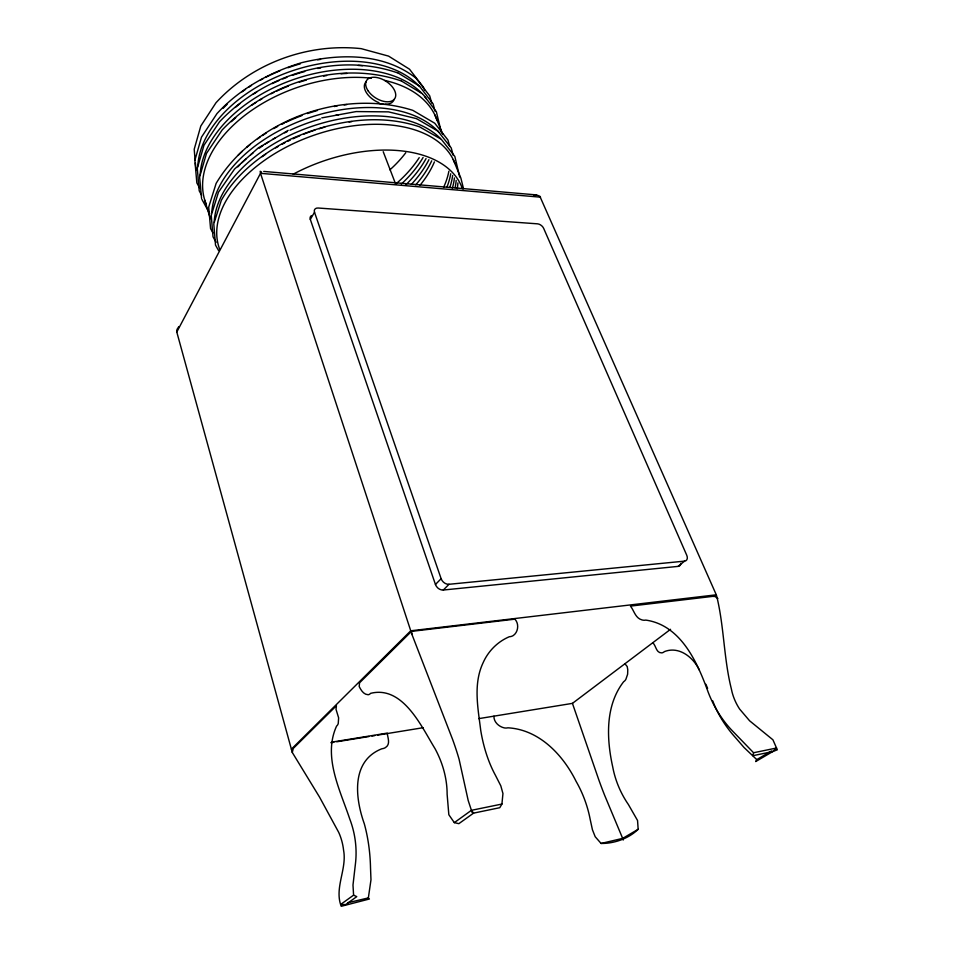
<?xml version="1.0" encoding="UTF-8"?>
<svg xmlns="http://www.w3.org/2000/svg" width="954" height="954" viewBox="0 0 954 954"><rect width="100%" height="100%" fill="white"/><g stroke="black" fill="none" stroke-linecap="round" stroke-linejoin="round"><path stroke-width="1.43" d="M624.942 663.745L627.195 666.536L627.768 669.72L627.625 674.239L625.86 679.379A10.172 5.903 -88.5 0 1 623.654 681.705C605.027 705.733 606.517 738.968 612.754 767.076A72.17 52.255 64.3 0 0 628.4 804.532L637.546 820.488L638.166 829.288L622.712 838.363L623.32 839.973L604.681 795.397A49.954 5.187 68.3 0 1 598.85 779.943L572.436 703.372L478.753 718.636M459.685 177.015L454.843 156.456L441.392 139.427M501.923 804.055L502.949 793.549L500.826 785.881L495.448 775.304A96.795 52.709 86.3 0 1 480.721 730.323C477.99 708.059 473.041 683.97 483.129 662.696C488.233 651.117 497.654 641.66 509.341 636.723A12.366 9.802 63.9 0 0 513.383 635.459C518.404 631.918 519.191 623.499 514.862 619.17L411.484 631.381L359.551 682.802L359.181 686.51C360.958 690.076 363.629 694.631 368.113 694.727A12.187 6.416 71.6 0 0 370.557 693.355C403.113 685.115 421.835 727.401 434.988 748.58A93.981 78.049 45.3 0 1 447.128 794.324L448.833 814.728L454.319 822.634L458.838 823.672L473.589 813.118L499.777 807.704L501.923 804.055L471.419 810.316L454.319 822.634M441.475 132.809L436.348 111.701L422.765 94.064M178.803 326.65L177.003 329.428L176.788 332.028L292.282 752.456L319.602 797.21L338.753 832.46A58.456 51.444 -75.5 0 1 343.595 850.312C347.113 869.261 334.079 888.055 341.234 906.3L369.436 898.99L368.351 897.917L370.975 879.826L370.51 867.687A78.777 32.519 86 0 0 364.285 823.719C355.15 798.116 350.75 760.982 381.898 748.747A10.566 8.3 36.6 0 0 385.523 747.519C390.758 744.227 387.718 737.788 387.229 733.113L331.455 742.188M717.885 598.48L714.486 596.167L630.451 606.112C634.136 610.632 635.269 618.073 641.875 619.873A11.615 8.526 64 0 0 645.763 620.088C681.168 625.18 697.589 662.899 708.273 692.425A86.444 61.843 67.8 0 0 732.04 730.49L753.565 752.742L752.909 755.687L772.68 751.597L777.319 749.808L772.919 739.803L749.606 720.795L739.6 709.037A58.623 55.606 21.8 0 1 732.076 692.139L731.265 688.538C723.657 657.938 724.122 625.752 716.502 595.356M292.282 752.456L293.295 748.401L336.428 705.698L336.023 709.335L338.634 717.873L338.241 723.514A11.687 5.867 71.5 0 1 336.607 726.03C322.619 756.474 340.125 790.067 349.701 818.842A85.562 76.499 74.8 0 1 355.425 863.919L352.992 885.038L353.588 895.15L340.709 904.416L345.646 904.595L356.772 896.641L353.588 895.15M176.788 332.028L260.514 173.33L260.192 171.291L261.623 172.054M771.595 750.917L756.772 759.622L755.699 761.554L772.68 751.597L776.532 748.019L753.565 752.742M310.312 219.396L314.51 212.253A6.034 3.947 32.1 0 1 318.207 208.02L537.519 223.832A5.402 3.256 38.4 0 1 543.649 228.328L686.761 555.276A6.237 4.126 49.1 0 1 684.578 561.131L678.067 566.39L443.3 590.025A6.857 5.271 45.5 0 1 435.453 584.48L310.312 219.396A5.998 3.947 32.1 0 1 311.588 215.592M638.166 829.288C628.603 838.638 614.221 843.598 601.08 843.455L595.189 836.718L592.434 829.765L590.156 819.247A71.168 40.521 70.7 0 0 576.097 781.362C563.003 754.841 539.117 729.536 507.874 727.807A10.065 7.31 39.9 0 1 504.177 727.866C498.847 726.662 493.671 721.963 493.933 716.168M435.453 584.48L441.13 578.696L314.51 212.253M443.3 590.025L449.024 584.289L684.578 561.131M291.387 749.176L410.757 630.797L716.287 594.807L539.809 196.19L536.458 194.902L263.721 171.422M572.436 703.372L670.579 629.306M713.914 596.596L716.287 594.807M288.168 130.364L258.284 147.942L234.565 169.049L218.454 192.219L211.239 215.413L213.028 236.807L216.105 242.34M601.08 843.455L622.712 838.363M347.626 902.794L368.351 897.917M321.76 117.879L356.176 111.57L388.505 111.868L416.135 118.546M330.907 742.737L333.828 742.26M336.762 741.783L368.959 736.536M371.893 736.059L374.815 735.582M377.748 735.105L423.123 727.711M533.739 195.093L536.458 194.902M431.709 103.056L429.705 95.853L415.968 78.156C383.77 52.804 339.755 53.436 301.726 62.666C269.672 72.289 239.692 88.794 216.94 113.645L201.485 137.161L194.866 160.355L196.846 182.906L199.756 188.284M540.501 197.168L260.514 173.33L411.961 634.482L452.578 739.362A68.771 13.893 69 0 1 459.077 759.205L468.199 800.513L472.135 812.462L473.589 813.118L471.419 810.316M400.918 80.828C338.61 59.649 266.667 83.26 222.139 129.994L206.493 153.415L199.613 176.967L201.556 198.277M397.723 72.909C335.665 51.468 263.769 74.996 219.539 121.79L203.977 145.258L197.287 168.381L199.219 190.836L201.604 195.236M440.975 139.081L419.462 126.787C377.116 112.655 331.074 121.349 291.137 138.926C263.149 153.165 237.033 172.507 221.34 200.292L213.779 223.82L215.521 245.106L218.597 250.616M416.588 118.678L437.636 130.96M401.36 80.959L422.36 93.742M398.164 73.029L419.152 85.92M756.772 759.622L743.965 747.423L735.975 738.193A79.599 50.025 48.3 0 1 712.71 700.844M652.774 642.746C656.149 645.584 655.97 653.037 661.718 652.882A10.53 6.392 -87.9 0 0 664.401 651.618C678.998 645.87 693.284 657.246 699.27 669.97M438.053 131.294L451.23 147.953L453.245 155.419M419.557 86.242L433.152 103.974L434.976 111.177M212.933 232.871L210.56 228.566L208.711 207.078L216.129 183.395C254.062 119.787 342.677 88.126 412.832 110.354L434.738 123.221L447.939 139.988L449.632 146.081M201.866 199.314L209.713 213.565M705.865 684.268L707.618 688.335M424.649 90.201L423.314 87.064L409.504 69.189L388.588 56.119L361.22 48.654C307.88 42.906 252.369 63.143 215.998 102.746L200.793 126.035L194.211 149.253L195.093 160.177M434.774 114.754L442.847 134.371M453.245 159.592L460.901 178.171L463.549 188.832M383.222 151.698L395.457 183.573M204.752 200.125L210.333 218.669M411.484 631.381L411.961 634.482M195.367 163.003L196.023 170.062M394.05 99.443A16.707 9.826 32.9 0 1 385.392 104.141M379 102.71A16.707 9.826 32.9 0 1 365.954 81.984M293.224 174.177A123.734 72.075 -19.6 0 1 462.392 188.785M419.223 157.648A121.838 78.419 -19.6 0 1 395.624 184.182M223.033 108.398A121.838 78.419 -19.6 0 1 227.135 104.308M242.042 91.858A121.838 78.419 -19.6 0 1 245.488 89.39M249.054 86.993A121.838 78.419 -19.6 0 1 251.486 85.419M260.323 80.196A121.838 78.419 -19.6 0 1 262.922 78.788M265.546 77.417A121.838 78.419 -19.6 0 1 269.505 75.449M270.781 74.841A121.838 78.419 -19.6 0 1 279.951 70.811M288.06 67.722A121.838 78.419 -19.6 0 1 300.379 63.811M317.67 59.852A121.838 78.419 -19.6 0 1 320.58 59.363M423.087 157.482A122.04 78.216 -19.6 0 1 401.324 184.05M197.8 166.056A122.04 78.216 -19.6 0 1 288.967 71.967A122.04 78.216 -19.6 0 1 419.557 86.516M426.044 158.591A122.243 78.013 -19.6 0 1 405.82 184.826M235.304 107.468A122.243 78.013 -19.6 0 1 239.979 103.616M253.001 94.351A122.243 78.013 -19.6 0 1 256.721 92.037M272.319 83.594A122.243 78.013 -19.6 0 1 278.818 80.625M282.813 78.944A122.243 78.013 -19.6 0 1 286.856 77.357M292.318 75.366A122.243 78.013 -19.6 0 1 304.696 71.538M317.742 68.485A122.243 78.013 -19.6 0 1 320.663 67.937M358.334 65.444A122.243 78.013 -19.6 0 1 362.532 65.731M428.918 159.688A122.446 77.823 -19.6 0 1 411.365 184.337M200.161 175.524A122.446 77.823 -19.6 0 1 289.813 80.875A122.446 77.823 -19.6 0 1 421.728 93.206M424.673 96.449A122.446 77.823 -19.6 0 1 426.462 98.703M431.709 160.797A122.649 77.608 -19.6 0 1 415.765 184.814M231.369 121.671A122.649 77.608 -19.6 0 1 235.721 117.64M252.142 104.952A122.649 77.608 -19.6 0 1 255.767 102.567M259.5 100.242A122.649 77.608 -19.6 0 1 262.04 98.739M271.174 93.766A122.649 77.608 -19.6 0 1 273.834 92.443M276.457 91.19A122.649 77.608 -19.6 0 1 288.394 86.063M299.365 82.163A122.649 77.608 -19.6 0 1 306.27 80.088M323.668 76.07A122.649 77.608 -19.6 0 1 326.602 75.569M341.019 73.804A122.649 77.608 -19.6 0 1 346.934 73.434M434.404 161.918A122.851 77.405 -19.6 0 1 420.022 185.255M206.195 204.204A122.851 77.405 -19.6 0 1 245.631 114.742A122.851 77.405 -19.6 0 1 371.356 78.204M384.617 80.398A122.851 77.405 -19.6 0 1 437.015 120.109M448.869 171.231A124.163 76.07 -19.6 0 1 443.574 187.413M238.106 155.299A124.163 76.07 -19.6 0 1 242.328 151.233M246.824 147.25A124.163 76.07 -19.6 0 1 250.353 144.34M257.64 138.843A124.163 76.07 -19.6 0 1 259.977 137.197M262.386 135.575A124.163 76.07 -19.6 0 1 266.071 133.19M273.75 128.611A124.163 76.07 -19.6 0 1 277.697 126.441M281.716 124.366A124.163 76.07 -19.6 0 1 284.411 123.03M285.759 122.386A124.163 76.07 -19.6 0 1 301.941 115.553M307.51 113.574A124.163 76.07 -19.6 0 1 317.288 110.533M334.222 106.526A124.163 76.07 -19.6 0 1 337.06 106.013M344.12 104.916A124.163 76.07 -19.6 0 1 346.922 104.57M380.097 103.938A124.163 76.07 -19.6 0 1 384.176 104.368M450.717 173.735A124.378 75.843 -19.6 0 1 446.83 187.354M211.776 212.468A124.378 75.843 -19.6 0 1 306.58 118.642A124.378 75.843 -19.6 0 1 438.876 132.236M452.637 175.464A124.58 75.628 -19.6 0 1 449.847 187.342M237.844 166.855A124.58 75.628 -19.6 0 1 239.812 164.803M241.863 162.764A124.58 75.628 -19.6 0 1 246.18 158.722M250.759 154.763A124.58 75.628 -19.6 0 1 253.144 152.831M259.297 148.156A124.58 75.628 -19.6 0 1 262.815 145.688M265.224 144.066A124.58 75.628 -19.6 0 1 268.933 141.681M272.737 139.356A124.58 75.628 -19.6 0 1 275.324 137.841M284.638 132.856A124.58 75.628 -19.6 0 1 287.345 131.521M290.016 130.245A124.58 75.628 -19.6 0 1 320.353 118.976M335.915 115.219A124.58 75.628 -19.6 0 1 338.765 114.671M454.414 177.921A124.795 75.402 -19.6 0 1 452.351 188.296M214.221 222.318A124.795 75.402 -19.6 0 1 306.604 128.218A124.795 75.402 -19.6 0 1 440.426 138.449M457.896 182.906A125.224 74.949 -19.6 0 1 457.252 188.761M219.611 249.101A125.224 74.949 -19.6 0 1 310.789 136.35A125.224 74.949 -19.6 0 1 454.939 163.456M456.167 180.401A125.01 75.175 -19.6 0 1 455.082 187.771M262.135 156.718A125.01 75.175 -19.6 0 1 265.665 154.238M275.634 147.906A125.01 75.175 -19.6 0 1 278.234 146.403M282.205 144.197A125.01 75.175 -19.6 0 1 284.876 142.778M287.583 141.395A125.01 75.175 -19.6 0 1 290.302 140.059M292.985 138.795A125.01 75.175 -19.6 0 1 299.687 135.826M303.801 134.144A125.01 75.175 -19.6 0 1 314.975 130.078M319.208 128.73A125.01 75.175 -19.6 0 1 324.837 127.085M349.021 121.969A125.01 75.175 -19.6 0 1 351.847 121.575M405.76 152.747A116.066 75.64 -19.6 0 1 389.924 169.824M449.024 584.289A6.905 5.271 45.4 0 1 441.13 578.696M680.596 564.482A6.201 4.126 49.2 0 1 678.067 566.39M680.834 563.301A6.201 4.126 49.2 0 1 680.751 563.909M368.244 91.024A16.743 9.814 32.9 0 0 394.217 99.335A16.743 9.814 32.9 0 0 379.656 78.228A16.743 9.814 32.9 0 0 368.244 91.024"/></g></svg>
